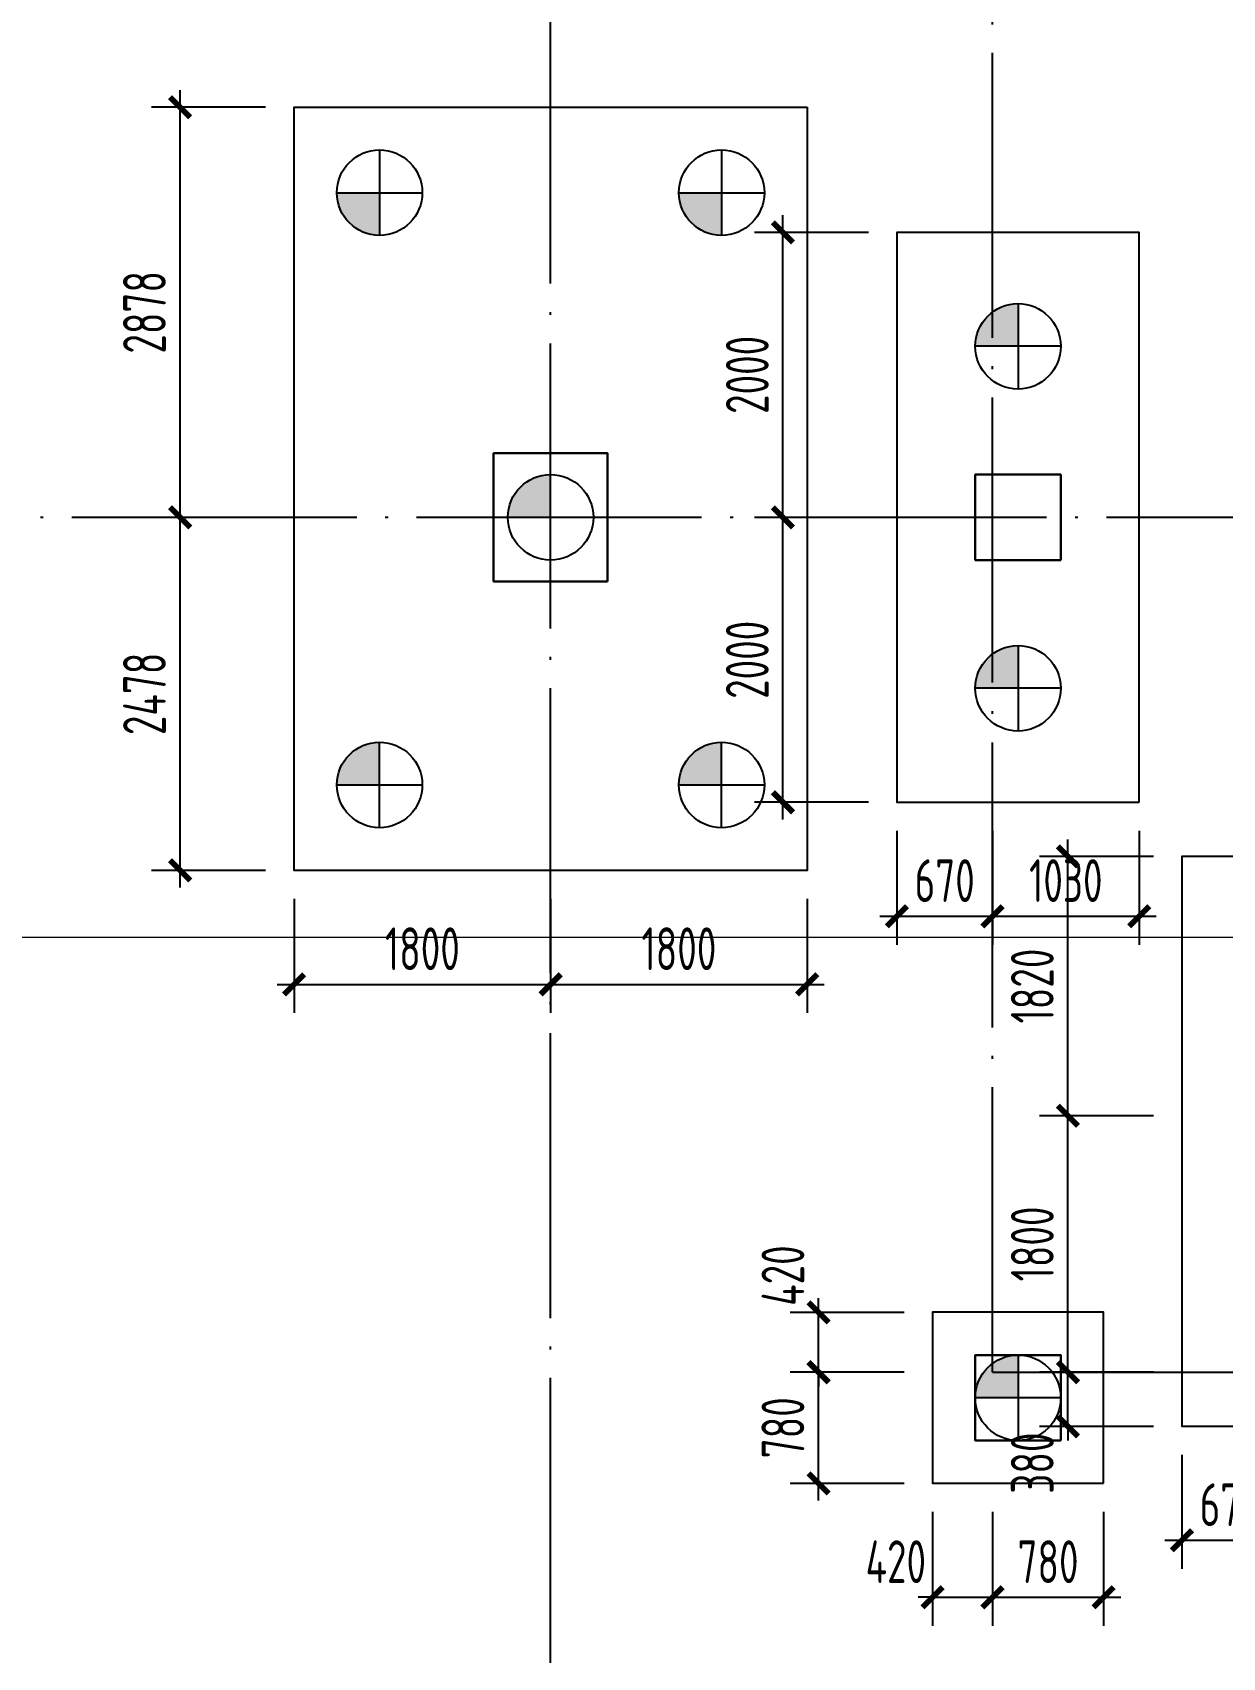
# Model space of a CAD drawing. Extents: x 2430613 to 2739493, y -1540945 to -971137.
# Drawn here: x 2554188 to 2562538, y -1254557 to -1243152 of the extents above; entities that cross this region are included whole.
import ezdxf

# ---------------------------------------------------------------- set-up
doc = ezdxf.new("R2010")
doc.units = 0
doc.header["$LTSCALE"] = 1000
doc.header["$MEASUREMENT"] = 0
doc.header["$PDMODE"] = 3
doc.header["$PDSIZE"] = 50
doc.linetypes.add('DOTE', pattern=[2.42, 2, -0.2, 0.02, -0.2])
doc.layers.get('0').update_dxf_attribs({"linetype": 'CONTINUOUS'})
doc.layers.get('DEFPOINTS').update_dxf_attribs({"linetype": 'CONTINUOUS'})
doc.layers.add('0S-柱-线', color=50, linetype='CONTINUOUS', lineweight=30)
doc.layers.add('0S-草图', color=9, linetype='CONTINUOUS', lineweight=20, plot=False)
for name, color, linetype in [('600直径桩', 4, 'CONTINUOUS'), ('COLU_DIM', 3, 'CONTINUOUS'), ('DOTE', 1, 'DOTE'), ('承台', 2, 'CONTINUOUS')]:
    doc.layers.add(name, color=color, linetype=linetype)
doc.styles.add('TSSD_Dimension', font='Tssdeng.shx', dxfattribs={"width": 0.7, "bigfont": 'hztxt.shx'})
doc.dimstyles.new('TSSD_100_100', dxfattribs={"dimtxt": 300, "dimasz": 100, "dimexe": 200, "dimexo": 200, "dimgap": 100, "dimtad": 1, "dimdec": 0, "dimzin": 0, "dimdsep": 46, "dimtxsty": 'TSSD_Dimension', "dimblk": 'ARCHTICK', "dimcen": 0, "dimdle": 120, "dimclrt": 7, "dimazin": 0, "dimtfac": 1, "dimtdec": 0, "dimtix": 1, "dimtmove": 2, "dimatfit": 0, "dimldrblk": 'ARCHTICK', "dimfxl": 1, "dimtolj": 1, "dimtzin": 0, "dimarcsym": 0})

# ---------------------------------------------------------------- blocks, each defined once
blk = doc.blocks.new('_ArchTick')
at = {"color": 0, "linetype": 'ByBlock', "const_width": 0.4}
blk.add_lwpolyline([(-0.71, -0.71), (0.71, 0.71)], dxfattribs=at)
blk = doc.blocks.new('*D2207')
at = {"layer": 'COLU_DIM', "color": 0, "lineweight": -2, "transparency": 16777216}
for p, q in [((2560254, -1248755), (2560254, -1249555)), ((2560924, -1248755), (2560924, -1249555)), ((2560134, -1249355), (2561044, -1249355))]:
    blk.add_line(p, q, dxfattribs=at)
at = {"layer": 'DEFPOINTS', "color": 0, "transparency": 16777216}
for p in [(2560254, -1248555), (2560924, -1248555), (2560924, -1249355)]:
    blk.add_point(p, dxfattribs=at)
at = {"layer": 'COLU_DIM', "color": 0, "lineweight": -2, "transparency": 16777216, "xscale": 100, "yscale": 100, "zscale": 100, "rotation": 180}
blk.add_blockref('_ArchTick', (2560254, -1249355), dxfattribs=at)
at = {"layer": 'COLU_DIM', "color": 0, "lineweight": -2, "transparency": 16777216, "xscale": 100, "yscale": 100, "zscale": 100}
blk.add_blockref('_ArchTick', (2560924, -1249355), dxfattribs=at)
at = {"layer": 'COLU_DIM', "color": 7, "transparency": 16777216, "insert": (2560589, -1249105), "char_height": 300, "attachment_point": 5, "style": 'TSSD_Dimension'}
blk.add_mtext('\\A1;670', dxfattribs=at)
blk = doc.blocks.new('*D2208')
at = {"layer": 'COLU_DIM', "color": 0, "lineweight": -2, "transparency": 16777216}
for p, q in [((2560924, -1248755), (2560924, -1249555)), ((2561954, -1248755), (2561954, -1249555)), ((2560804, -1249355), (2562074, -1249355))]:
    blk.add_line(p, q, dxfattribs=at)
at = {"layer": 'DEFPOINTS', "color": 0, "transparency": 16777216}
for p in [(2560924, -1248555), (2561954, -1248555), (2561954, -1249355)]:
    blk.add_point(p, dxfattribs=at)
at = {"layer": 'COLU_DIM', "color": 0, "lineweight": -2, "transparency": 16777216, "xscale": 100, "yscale": 100, "zscale": 100, "rotation": 180}
blk.add_blockref('_ArchTick', (2560924, -1249355), dxfattribs=at)
at = {"layer": 'COLU_DIM', "color": 0, "lineweight": -2, "transparency": 16777216, "xscale": 100, "yscale": 100, "zscale": 100}
blk.add_blockref('_ArchTick', (2561954, -1249355), dxfattribs=at)
at = {"layer": 'COLU_DIM', "color": 7, "transparency": 16777216, "insert": (2561439, -1249105), "char_height": 300, "attachment_point": 5, "style": 'TSSD_Dimension'}
blk.add_mtext('\\A1;1030', dxfattribs=at)
blk = doc.blocks.new('*D2209')
at = {"layer": 'COLU_DIM', "color": 0, "lineweight": -2, "transparency": 16777216}
for p, q in [((2559454, -1248675), (2559454, -1246435)), ((2560054, -1246555), (2559254, -1246555)), ((2560054, -1248555), (2559254, -1248555))]:
    blk.add_line(p, q, dxfattribs=at)
at = {"layer": 'DEFPOINTS', "color": 0, "transparency": 16777216}
for p in [(2559454, -1246555), (2560254, -1246555), (2560254, -1248555)]:
    blk.add_point(p, dxfattribs=at)
at = {"layer": 'COLU_DIM', "color": 0, "lineweight": -2, "transparency": 16777216, "xscale": 100, "yscale": 100, "zscale": 100}
for p, rotation in [((2559454, -1246555), 90), ((2559454, -1248555), 270)]:
    blk.add_blockref('_ArchTick', p, dxfattribs=dict(at, rotation=rotation))
at = {"layer": 'COLU_DIM', "color": 7, "transparency": 16777216, "insert": (2559204, -1247555), "char_height": 300, "attachment_point": 5, "rotation": 90, "style": 'TSSD_Dimension'}
blk.add_mtext('\\A1;2000', dxfattribs=at)
blk = doc.blocks.new('*D2210')
at = {"layer": 'COLU_DIM', "color": 0, "lineweight": -2, "transparency": 16777216}
for p, q in [((2559454, -1246675), (2559454, -1244435)), ((2560054, -1244555), (2559254, -1244555)), ((2560054, -1246555), (2559254, -1246555))]:
    blk.add_line(p, q, dxfattribs=at)
at = {"layer": 'DEFPOINTS', "color": 0, "transparency": 16777216}
for p in [(2559454, -1244555), (2560254, -1244555), (2560254, -1246555)]:
    blk.add_point(p, dxfattribs=at)
at = {"layer": 'COLU_DIM', "color": 0, "lineweight": -2, "transparency": 16777216, "xscale": 100, "yscale": 100, "zscale": 100}
for p, rotation in [((2559454, -1244555), 90), ((2559454, -1246555), 270)]:
    blk.add_blockref('_ArchTick', p, dxfattribs=dict(at, rotation=rotation))
at = {"layer": 'COLU_DIM', "color": 7, "transparency": 16777216, "insert": (2559204, -1245555), "char_height": 300, "attachment_point": 5, "rotation": 90, "style": 'TSSD_Dimension'}
blk.add_mtext('\\A1;2000', dxfattribs=at)
blk = doc.blocks.new('*D2211')
at = {"layer": 'COLU_DIM', "color": 0, "lineweight": -2, "transparency": 16777216}
for p, q in [((2556024, -1249233), (2556024, -1250033)), ((2557824, -1249233), (2557824, -1250033)), ((2555904, -1249833), (2557944, -1249833))]:
    blk.add_line(p, q, dxfattribs=at)
at = {"layer": 'DEFPOINTS', "color": 0, "transparency": 16777216}
for p in [(2556024, -1249033), (2557824, -1249033), (2557824, -1249833)]:
    blk.add_point(p, dxfattribs=at)
at = {"layer": 'COLU_DIM', "color": 0, "lineweight": -2, "transparency": 16777216, "xscale": 100, "yscale": 100, "zscale": 100, "rotation": 180}
blk.add_blockref('_ArchTick', (2556024, -1249833), dxfattribs=at)
at = {"layer": 'COLU_DIM', "color": 0, "lineweight": -2, "transparency": 16777216, "xscale": 100, "yscale": 100, "zscale": 100}
blk.add_blockref('_ArchTick', (2557824, -1249833), dxfattribs=at)
at = {"layer": 'COLU_DIM', "color": 7, "transparency": 16777216, "insert": (2556924, -1249583), "char_height": 300, "attachment_point": 5, "style": 'TSSD_Dimension'}
blk.add_mtext('\\A1;1800', dxfattribs=at)
blk = doc.blocks.new('*D2212')
at = {"layer": 'COLU_DIM', "color": 0, "lineweight": -2, "transparency": 16777216}
for p, q in [((2557824, -1249233), (2557824, -1250033)), ((2559624, -1249233), (2559624, -1250033)), ((2557704, -1249833), (2559744, -1249833))]:
    blk.add_line(p, q, dxfattribs=at)
at = {"layer": 'DEFPOINTS', "color": 0, "transparency": 16777216}
for p in [(2557824, -1249033), (2559624, -1249033), (2559624, -1249833)]:
    blk.add_point(p, dxfattribs=at)
at = {"layer": 'COLU_DIM', "color": 0, "lineweight": -2, "transparency": 16777216, "xscale": 100, "yscale": 100, "zscale": 100, "rotation": 180}
blk.add_blockref('_ArchTick', (2557824, -1249833), dxfattribs=at)
at = {"layer": 'COLU_DIM', "color": 0, "lineweight": -2, "transparency": 16777216, "xscale": 100, "yscale": 100, "zscale": 100}
blk.add_blockref('_ArchTick', (2559624, -1249833), dxfattribs=at)
at = {"layer": 'COLU_DIM', "color": 7, "transparency": 16777216, "insert": (2558724, -1249583), "char_height": 300, "attachment_point": 5, "style": 'TSSD_Dimension'}
blk.add_mtext('\\A1;1800', dxfattribs=at)
blk = doc.blocks.new('*D2213')
at = {"layer": 'COLU_DIM', "color": 0, "lineweight": -2, "transparency": 16777216}
for p, q in [((2555224, -1249153), (2555224, -1246435)), ((2555824, -1246555), (2555024, -1246555)), ((2555824, -1249033), (2555024, -1249033))]:
    blk.add_line(p, q, dxfattribs=at)
at = {"layer": 'DEFPOINTS', "color": 0, "transparency": 16777216}
for p in [(2555224, -1246555), (2556024, -1246555), (2556024, -1249033)]:
    blk.add_point(p, dxfattribs=at)
at = {"layer": 'COLU_DIM', "color": 0, "lineweight": -2, "transparency": 16777216, "xscale": 100, "yscale": 100, "zscale": 100}
for p, rotation in [((2555224, -1246555), 90), ((2555224, -1249033), 270)]:
    blk.add_blockref('_ArchTick', p, dxfattribs=dict(at, rotation=rotation))
at = {"layer": 'COLU_DIM', "color": 7, "transparency": 16777216, "insert": (2554974, -1247794), "char_height": 300, "attachment_point": 5, "rotation": 90, "style": 'TSSD_Dimension'}
blk.add_mtext('\\A1;2478', dxfattribs=at)
blk = doc.blocks.new('*D2214')
at = {"layer": 'COLU_DIM', "color": 0, "lineweight": -2, "transparency": 16777216}
for p, q in [((2555224, -1246675), (2555224, -1243556)), ((2555824, -1243676), (2555024, -1243676)), ((2555824, -1246555), (2555024, -1246555))]:
    blk.add_line(p, q, dxfattribs=at)
at = {"layer": 'DEFPOINTS', "color": 0, "transparency": 16777216}
for p in [(2555224, -1243676), (2556024, -1243676), (2556024, -1246555)]:
    blk.add_point(p, dxfattribs=at)
at = {"layer": 'COLU_DIM', "color": 0, "lineweight": -2, "transparency": 16777216, "xscale": 100, "yscale": 100, "zscale": 100}
for p, rotation in [((2555224, -1243676), 90), ((2555224, -1246555), 270)]:
    blk.add_blockref('_ArchTick', p, dxfattribs=dict(at, rotation=rotation))
at = {"layer": 'COLU_DIM', "color": 7, "transparency": 16777216, "insert": (2554974, -1245116), "char_height": 300, "attachment_point": 5, "rotation": 90, "style": 'TSSD_Dimension'}
blk.add_mtext('\\A1;2878', dxfattribs=at)
blk = doc.blocks.new('*D2255')
at = {"layer": 'COLU_DIM', "color": 0, "lineweight": -2, "transparency": 16777216}
for p, q in [((2560504, -1253535), (2560504, -1254335)), ((2560924, -1253535), (2560924, -1254335)), ((2560504, -1254135), (2560404, -1254135)), ((2560504, -1254135), (2560924, -1254135)), ((2560924, -1254135), (2561024, -1254135))]:
    blk.add_line(p, q, dxfattribs=at)
at = {"layer": 'DEFPOINTS', "color": 0, "transparency": 16777216}
for p in [(2560504, -1253335), (2560924, -1253335), (2560924, -1254135)]:
    blk.add_point(p, dxfattribs=at)
at = {"layer": 'COLU_DIM', "color": 0, "lineweight": -2, "transparency": 16777216, "xscale": 100, "yscale": 100, "zscale": 100}
blk.add_blockref('_ArchTick', (2560504, -1254135), dxfattribs=at)
at = {"layer": 'COLU_DIM', "color": 0, "lineweight": -2, "transparency": 16777216, "xscale": 100, "yscale": 100, "zscale": 100, "rotation": 180}
blk.add_blockref('_ArchTick', (2560924, -1254135), dxfattribs=at)
at = {"layer": 'COLU_DIM', "color": 7, "transparency": 16777216, "insert": (2560246, -1253885), "char_height": 300, "attachment_point": 5, "style": 'TSSD_Dimension'}
blk.add_mtext('\\A1;420', dxfattribs=at)
blk = doc.blocks.new('*D2256')
at = {"layer": 'COLU_DIM', "color": 0, "lineweight": -2, "transparency": 16777216}
for p, q in [((2560924, -1253535), (2560924, -1254335)), ((2561704, -1253535), (2561704, -1254335)), ((2560804, -1254135), (2561824, -1254135))]:
    blk.add_line(p, q, dxfattribs=at)
at = {"layer": 'DEFPOINTS', "color": 0, "transparency": 16777216}
for p in [(2560924, -1253335), (2561704, -1253335), (2561704, -1254135)]:
    blk.add_point(p, dxfattribs=at)
at = {"layer": 'COLU_DIM', "color": 0, "lineweight": -2, "transparency": 16777216, "xscale": 100, "yscale": 100, "zscale": 100, "rotation": 180}
blk.add_blockref('_ArchTick', (2560924, -1254135), dxfattribs=at)
at = {"layer": 'COLU_DIM', "color": 0, "lineweight": -2, "transparency": 16777216, "xscale": 100, "yscale": 100, "zscale": 100}
blk.add_blockref('_ArchTick', (2561704, -1254135), dxfattribs=at)
at = {"layer": 'COLU_DIM', "color": 7, "transparency": 16777216, "insert": (2561314, -1253885), "char_height": 300, "attachment_point": 5, "style": 'TSSD_Dimension'}
blk.add_mtext('\\A1;780', dxfattribs=at)
blk = doc.blocks.new('*D2257')
at = {"layer": 'COLU_DIM', "color": 0, "lineweight": -2, "transparency": 16777216}
for p, q in [((2559704, -1253455), (2559704, -1252435)), ((2560304, -1252555), (2559504, -1252555)), ((2560304, -1253335), (2559504, -1253335))]:
    blk.add_line(p, q, dxfattribs=at)
at = {"layer": 'DEFPOINTS', "color": 0, "transparency": 16777216}
for p in [(2559704, -1252555), (2560504, -1252555), (2560504, -1253335)]:
    blk.add_point(p, dxfattribs=at)
at = {"layer": 'COLU_DIM', "color": 0, "lineweight": -2, "transparency": 16777216, "xscale": 100, "yscale": 100, "zscale": 100}
for p, rotation in [((2559704, -1252555), 90), ((2559704, -1253335), 270)]:
    blk.add_blockref('_ArchTick', p, dxfattribs=dict(at, rotation=rotation))
at = {"layer": 'COLU_DIM', "color": 7, "transparency": 16777216, "insert": (2559454, -1252945), "char_height": 300, "attachment_point": 5, "rotation": 90, "style": 'TSSD_Dimension'}
blk.add_mtext('\\A1;780', dxfattribs=at)
blk = doc.blocks.new('*D2258')
at = {"layer": 'COLU_DIM', "color": 0, "lineweight": -2, "transparency": 16777216}
for p, q in [((2559704, -1252135), (2559704, -1252035)), ((2560304, -1252135), (2559504, -1252135)), ((2559704, -1252555), (2559704, -1252135)), ((2560304, -1252555), (2559504, -1252555)), ((2559704, -1252555), (2559704, -1252655))]:
    blk.add_line(p, q, dxfattribs=at)
at = {"layer": 'DEFPOINTS', "color": 0, "transparency": 16777216}
for p in [(2559704, -1252135), (2560504, -1252135), (2560504, -1252555)]:
    blk.add_point(p, dxfattribs=at)
at = {"layer": 'COLU_DIM', "color": 0, "lineweight": -2, "transparency": 16777216, "xscale": 100, "yscale": 100, "zscale": 100}
for p, rotation in [((2559704, -1252135), 270), ((2559704, -1252555), 90)]:
    blk.add_blockref('_ArchTick', p, dxfattribs=dict(at, rotation=rotation))
at = {"layer": 'COLU_DIM', "color": 7, "transparency": 16777216, "insert": (2559454, -1251877), "char_height": 300, "attachment_point": 5, "rotation": 90, "style": 'TSSD_Dimension'}
blk.add_mtext('\\A1;420', dxfattribs=at)
blk = doc.blocks.new('*D2259')
at = {"layer": 'COLU_DIM', "color": 0, "lineweight": -2, "transparency": 16777216}
for p, q in [((2562254, -1253135), (2562254, -1253935)), ((2562924, -1253135), (2562924, -1253935)), ((2562134, -1253735), (2563044, -1253735))]:
    blk.add_line(p, q, dxfattribs=at)
at = {"layer": 'DEFPOINTS', "color": 0, "transparency": 16777216}
for p in [(2562254, -1252935), (2562924, -1252935), (2562924, -1253735)]:
    blk.add_point(p, dxfattribs=at)
at = {"layer": 'COLU_DIM', "color": 0, "lineweight": -2, "transparency": 16777216, "xscale": 100, "yscale": 100, "zscale": 100, "rotation": 180}
blk.add_blockref('_ArchTick', (2562254, -1253735), dxfattribs=at)
at = {"layer": 'COLU_DIM', "color": 0, "lineweight": -2, "transparency": 16777216, "xscale": 100, "yscale": 100, "zscale": 100}
blk.add_blockref('_ArchTick', (2562924, -1253735), dxfattribs=at)
at = {"layer": 'COLU_DIM', "color": 7, "transparency": 16777216, "insert": (2562589, -1253485), "char_height": 300, "attachment_point": 5, "style": 'TSSD_Dimension'}
blk.add_mtext('\\A1;670', dxfattribs=at)
blk = doc.blocks.new('*D2261')
at = {"layer": 'COLU_DIM', "color": 0, "lineweight": -2, "transparency": 16777216}
for p, q in [((2561454, -1252555), (2561454, -1252455)), ((2562054, -1252555), (2561254, -1252555)), ((2561454, -1252935), (2561454, -1252555)), ((2562054, -1252935), (2561254, -1252935)), ((2561454, -1252935), (2561454, -1253035))]:
    blk.add_line(p, q, dxfattribs=at)
at = {"layer": 'DEFPOINTS', "color": 0, "transparency": 16777216}
for p in [(2561454, -1252555), (2562254, -1252555), (2562254, -1252935)]:
    blk.add_point(p, dxfattribs=at)
at = {"layer": 'COLU_DIM', "color": 0, "lineweight": -2, "transparency": 16777216, "xscale": 100, "yscale": 100, "zscale": 100}
for p, rotation in [((2561454, -1252555), 270), ((2561454, -1252935), 90)]:
    blk.add_blockref('_ArchTick', p, dxfattribs=dict(at, rotation=rotation))
at = {"layer": 'COLU_DIM', "color": 7, "transparency": 16777216, "insert": (2561204, -1253193), "char_height": 300, "attachment_point": 5, "rotation": 90, "style": 'TSSD_Dimension'}
blk.add_mtext('\\A1;380', dxfattribs=at)
blk = doc.blocks.new('*D2262')
at = {"layer": 'COLU_DIM', "color": 0, "lineweight": -2, "transparency": 16777216}
for p, q in [((2561454, -1252675), (2561454, -1250635)), ((2562054, -1250755), (2561254, -1250755)), ((2562054, -1252555), (2561254, -1252555))]:
    blk.add_line(p, q, dxfattribs=at)
at = {"layer": 'DEFPOINTS', "color": 0, "transparency": 16777216}
for p in [(2561454, -1250755), (2562254, -1250755), (2562254, -1252555)]:
    blk.add_point(p, dxfattribs=at)
at = {"layer": 'COLU_DIM', "color": 0, "lineweight": -2, "transparency": 16777216, "xscale": 100, "yscale": 100, "zscale": 100}
for p, rotation in [((2561454, -1250755), 90), ((2561454, -1252555), 270)]:
    blk.add_blockref('_ArchTick', p, dxfattribs=dict(at, rotation=rotation))
at = {"layer": 'COLU_DIM', "color": 7, "transparency": 16777216, "insert": (2561204, -1251655), "char_height": 300, "attachment_point": 5, "rotation": 90, "style": 'TSSD_Dimension'}
blk.add_mtext('\\A1;1800', dxfattribs=at)
blk = doc.blocks.new('*D2263')
at = {"layer": 'COLU_DIM', "color": 0, "lineweight": -2, "transparency": 16777216}
for p, q in [((2561454, -1250875), (2561454, -1248815)), ((2562054, -1248935), (2561254, -1248935)), ((2562054, -1250755), (2561254, -1250755))]:
    blk.add_line(p, q, dxfattribs=at)
at = {"layer": 'DEFPOINTS', "color": 0, "transparency": 16777216}
for p in [(2561454, -1248935), (2562254, -1248935), (2562254, -1250755)]:
    blk.add_point(p, dxfattribs=at)
at = {"layer": 'COLU_DIM', "color": 0, "lineweight": -2, "transparency": 16777216, "xscale": 100, "yscale": 100, "zscale": 100}
for p, rotation in [((2561454, -1248935), 90), ((2561454, -1250755), 270)]:
    blk.add_blockref('_ArchTick', p, dxfattribs=dict(at, rotation=rotation))
at = {"layer": 'COLU_DIM', "color": 7, "transparency": 16777216, "insert": (2561204, -1249845), "char_height": 300, "attachment_point": 5, "rotation": 90, "style": 'TSSD_Dimension'}
blk.add_mtext('\\A1;1820', dxfattribs=at)

msp = doc.modelspace()

# ---------------------------------------------------------------- hatches: boundary and pattern name
at = {"layer": '600直径桩'}
h = msp.add_hatch(color=251, dxfattribs=at)
h.dxf.hatch_style = 1
h.paths.add_polyline_path([(2556323.644, -1244276.283, 0.414213562), (2556623.644, -1244576.283), (2556623.644, -1244276.283)])
h = msp.add_hatch(color=251, dxfattribs=at)
h.dxf.hatch_style = 1
h.paths.add_polyline_path([(2558723.644, -1244276.283, 0.414213562), (2559023.644, -1244576.283), (2559023.644, -1244276.283)])
h = msp.add_hatch(color=251, dxfattribs=at)
h.dxf.hatch_style = 1
h.paths.add_polyline_path([(2561103.612, -1245054.72, 0.414213562), (2560803.612, -1245354.72), (2561103.612, -1245354.72)])
h = msp.add_hatch(color=251, dxfattribs=at)
h.dxf.hatch_style = 1
h.paths.add_polyline_path([(2557523.644, -1246554.728, -0.414213562), (2557823.644, -1246254.728), (2557823.644, -1246554.728)])
h = msp.add_hatch(color=251, dxfattribs=at)
h.dxf.hatch_style = 1
h.paths.add_polyline_path([(2561103.612, -1247454.72, 0.414213562), (2560803.612, -1247754.72), (2561103.612, -1247754.72)])
h = msp.add_hatch(color=251, dxfattribs=at)
h.dxf.hatch_style = 1
h.paths.add_polyline_path([(2556323.644, -1248433.205, -0.414213562), (2556623.644, -1248133.205), (2556623.644, -1248433.205)])
h = msp.add_hatch(color=251, dxfattribs=at)
h.dxf.hatch_style = 1
h.paths.add_polyline_path([(2558723.644, -1248433.205, -0.414213562), (2559023.644, -1248133.205), (2559023.644, -1248433.205)])
h = msp.add_hatch(color=251, dxfattribs=at)
h.dxf.hatch_style = 1
h.paths.add_polyline_path([(2561103.612, -1252434.72, 0.414213562), (2560803.612, -1252734.72), (2561103.612, -1252734.72)])

# ---------------------------------------------------------------- linework, layer by layer
at = {"layer": '0S-柱-线'}
for points in [[(2558223.644, -1247004.728), (2558223.644, -1246104.728), (2557423.644, -1246104.728), (2557423.644, -1247004.728)], [(2561403.644, -1246854.728), (2561403.644, -1246254.728), (2560803.644, -1246254.728), (2560803.644, -1246854.728)], [(2561403.644, -1253034.728), (2561403.644, -1252434.728), (2560803.644, -1252434.728), (2560803.644, -1253034.728)]]:
    msp.add_lwpolyline(points, close=True, dxfattribs=at)
at = {"layer": '0S-草图'}
msp.add_lwpolyline([(2449697.34, -1249500.755), (2586822.34, -1249500.755), (2586822.34, -1314500.755), (2449697.34, -1314500.755)], close=True, dxfattribs=at)
at = {"layer": '600直径桩', "color": 251}
for p, q in [((2556623.644, -1243976.283), (2556623.644, -1244576.283)), ((2559023.644, -1243976.283), (2559023.644, -1244576.283)), ((2556323.644, -1244276.283), (2556923.644, -1244276.283)), ((2558723.644, -1244276.283), (2559323.644, -1244276.283)), ((2561103.612, -1245054.72), (2561103.612, -1245654.72)), ((2561403.612, -1245354.72), (2560803.612, -1245354.72)), ((2557823.644, -1246854.728), (2557823.644, -1246254.728)), ((2557523.644, -1246554.728), (2558123.644, -1246554.728)), ((2561103.612, -1247454.72), (2561103.612, -1248054.72)), ((2561403.612, -1247754.72), (2560803.612, -1247754.72)), ((2556623.644, -1248733.205), (2556623.644, -1248133.205)), ((2559023.644, -1248733.205), (2559023.644, -1248133.205)), ((2556323.644, -1248433.205), (2556923.644, -1248433.205)), ((2558723.644, -1248433.205), (2559323.644, -1248433.205)), ((2561103.612, -1252434.72), (2561103.612, -1253034.72)), ((2561403.612, -1252734.72), (2560803.612, -1252734.72))]:
    msp.add_line(p, q, dxfattribs=at)
for centre in [(2556623.644, -1244276.283), (2559023.644, -1244276.283), (2561103.612, -1245354.72), (2557823.644, -1246554.728), (2561103.612, -1247754.72), (2556623.644, -1248433.205), (2559023.644, -1248433.205), (2561103.612, -1252734.72)]:
    msp.add_circle(centre, 300, dxfattribs=at)
at = {"layer": 'DOTE'}
for p, q in [((2557823.644, -1310254.728), (2557823.644, -1193054.728)), ((2560923.644, -1252554.728), (2560923.644, -1193054.728)), ((2462503.644, -1246554.728), (2570723.644, -1246554.728)), ((2560923.644, -1252554.728), (2570723.644, -1252554.728))]:
    msp.add_line(p, q, dxfattribs=at)
at = {"layer": '承台', "color": 2}
for points in [[(2559623.644, -1243676.283), (2559623.644, -1249033.205), (2556023.644, -1249033.205), (2556023.644, -1243676.283)], [(2561953.612, -1248554.72), (2561953.612, -1244554.72), (2560253.612, -1244554.72), (2560253.612, -1248554.72)], [(2563953.612, -1252934.72), (2563953.612, -1248934.72), (2562253.612, -1248934.72), (2562253.612, -1252934.72)], [(2561703.612, -1253334.72), (2561703.612, -1252134.72), (2560503.612, -1252134.72), (2560503.612, -1253334.72)]]:
    msp.add_lwpolyline(points, close=True, dxfattribs=at)

# ---------------------------------------------------------------- dimensions: what is measured, and where the dimension line sits
at = {"layer": 'COLU_DIM', "color": 3}
for base, p1, p2, picture, middle in [((2555223.644, -1243676.283), (2556023.644, -1246554.728), (2556023.644, -1243676.283), '*D2214', (2554973.644, -1245115.506)), ((2559453.612, -1244554.72), (2560253.612, -1246554.728), (2560253.612, -1244554.72), '*D2210', (2559203.612, -1245554.724)), ((2555223.644, -1246554.728), (2556023.644, -1249033.205), (2556023.644, -1246554.728), '*D2213', (2554973.644, -1247793.966)), ((2559453.612, -1246554.728), (2560253.612, -1248554.72), (2560253.612, -1246554.728), '*D2209', (2559203.612, -1247554.724)), ((2561453.612, -1248934.72), (2562253.612, -1250754.728), (2562253.612, -1248934.72), '*D2263', (2561203.612, -1249844.724)), ((2561453.612, -1250754.728), (2562253.612, -1252554.728), (2562253.612, -1250754.728), '*D2262', (2561203.612, -1251654.728)), ((2559703.612, -1252554.728), (2560503.612, -1253334.72), (2560503.612, -1252554.728), '*D2257', (2559453.612, -1252944.724))]:
    dim = msp.add_linear_dim(base=base, p1=p1, p2=p2, angle=90, dimstyle='TSSD_100_100', dxfattribs=at)
    dim.commit()
    dim.dimension.update_dxf_attribs({"geometry": picture, "text_midpoint": middle})
for base, p1, p2, picture, middle in [((2560923.644, -1249354.72), (2560253.612, -1248554.72), (2560923.644, -1248554.72), '*D2207', (2560588.628, -1249104.72)), ((2561953.612, -1249354.72), (2560923.644, -1248554.72), (2561953.612, -1248554.72), '*D2208', (2561438.628, -1249104.72)), ((2557823.644, -1249833.205), (2556023.644, -1249033.205), (2557823.644, -1249033.205), '*D2211', (2556923.644, -1249583.205)), ((2559623.644, -1249833.205), (2557823.644, -1249033.205), (2559623.644, -1249033.205), '*D2212', (2558723.644, -1249583.205)), ((2562923.644, -1253734.72), (2562253.612, -1252934.72), (2562923.644, -1252934.72), '*D2259', (2562588.628, -1253484.72)), ((2561703.612, -1254134.72), (2560923.644, -1253334.72), (2561703.612, -1253334.72), '*D2256', (2561313.628, -1253884.72))]:
    dim = msp.add_linear_dim(base=base, p1=p1, p2=p2, dimstyle='TSSD_100_100', dxfattribs=at)
    dim.commit()
    dim.dimension.update_dxf_attribs({"geometry": picture, "text_midpoint": middle})
for base, p1, p2, picture, middle in [((2559703.612, -1252134.72), (2560503.612, -1252554.728), (2560503.612, -1252134.72), '*D2258', (2559453.612, -1251876.643)), ((2561453.612, -1252554.728), (2562253.612, -1252934.72), (2562253.612, -1252554.728), '*D2261', (2561203.612, -1253192.797))]:
    dim = msp.add_linear_dim(base=base, p1=p1, p2=p2, angle=90, dimstyle='TSSD_100_100', dxfattribs=at)
    dim.commit()
    dim.dimension.update_dxf_attribs({"geometry": picture, "text_midpoint": middle, "dimtype": 128})
dim = msp.add_linear_dim(base=(2560923.644, -1254134.72), p1=(2560503.612, -1253334.72), p2=(2560923.644, -1253334.72), dimstyle='TSSD_100_100', dxfattribs=at)
dim.commit()
dim.dimension.update_dxf_attribs({"geometry": '*D2255', "text_midpoint": (2560245.535, -1253884.72), "dimtype": 128})

doc.saveas('drawing.dxf')
